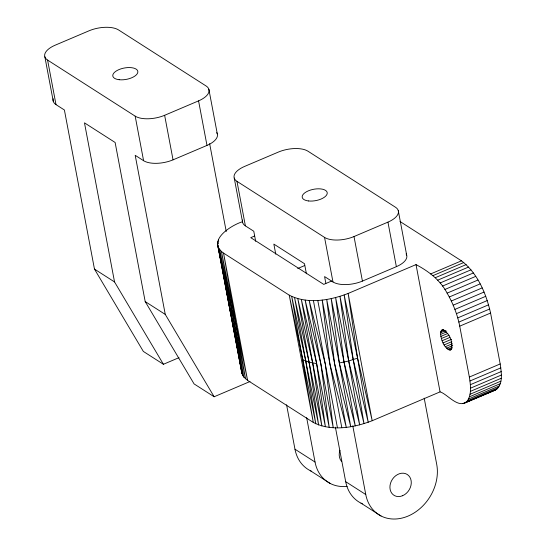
<?xml version="1.0" encoding="UTF-8"?>
<svg xmlns="http://www.w3.org/2000/svg" width="546" height="546" viewBox="0 0 546 546"><rect width="100%" height="100%" fill="white"/><g stroke="black" fill="none" stroke-linecap="round" stroke-linejoin="round"><path stroke-width="0.82" d="M440.554 334.445L440.84 331.354L442.13 329.845C449.303 331.756 453.972 343.161 450.853 349.788L449.993 350.088C443.837 348.02 441.509 340.308 440.554 334.445L446.724 331.825M416.018 264.605L440.069 391.878C447.454 393.973 458.961 410.046 467.465 400.798C471.901 393.762 470.55 384.841 469.348 377.061L459.725 326.153C457.439 314.537 453.037 303.378 447.119 293.141C440.383 280.262 428.685 271.239 416.018 264.605L348.15 293.448C329.764 300.471 307.514 304.477 289.237 295.161L223.553 253.105C206.217 240.752 231.163 225.184 242.574 221.696M464.646 403.119L495.495 390.008C503.685 384.364 501.303 372.372 500.197 363.95L490.574 313.042C486.158 293.571 477.723 273.3 461.466 260.838L399.993 221.485M47.591 60.08L135.176 116.155A21.942 9.958 -10.7 0 0 164.633 115.295L198.567 100.874A21.942 9.958 -10.7 0 0 206.129 86.002L118.543 29.928A21.942 9.958 -10.7 0 0 89.087 30.781L55.153 45.202A21.942 9.958 -10.7 0 0 47.591 60.08L56.006 104.627L64.401 109.999L94.465 269.089L143.345 351.433L163.418 364.284L179.013 357.657M250.013 381.517L214.141 396.758L165.261 314.414L135.196 155.323L143.591 160.701A21.942 9.958 -10.7 0 0 173.048 159.841L206.982 145.42A21.942 9.958 -10.7 0 0 216.714 132.63M254.648 236.002L250.75 237.66L323.737 284.391L331.531 281.074M236.971 181.333L324.556 237.408A21.942 9.958 -10.7 0 0 354.013 236.548L387.947 222.126A21.942 9.958 -10.7 0 0 395.509 207.255L307.93 151.181A21.942 9.958 -10.7 0 0 278.467 152.034L244.533 166.455A21.942 9.958 -10.7 0 0 236.971 181.333L245.393 225.873L253.781 231.251L255.685 241.312M297.72 268.523L304.729 265.54M325.846 283.285L324.577 276.576L332.971 281.954A21.942 9.958 -10.7 0 0 362.428 281.094L396.362 266.673A21.942 9.958 -10.7 0 0 406.101 253.883M430.617 273.949L461.466 260.838M432.944 275.628L463.793 262.517M435.326 277.702L466.175 264.592M437.735 280.153L468.584 267.042M440.144 282.951L470.993 269.84M442.533 286.077L473.382 272.966M444.867 289.482L475.716 276.372M447.119 293.141L477.968 280.03M449.276 297.004L480.125 283.893M451.303 301.03L482.152 287.919M453.187 305.18L484.036 292.069M454.9 309.411L485.749 296.301M456.429 313.663L487.278 300.553M457.746 317.909L488.595 304.798M458.852 322.085L489.701 308.975M441.373 330.378L443.686 329.395M440.84 331.354L443.925 330.043M440.567 332.732L445.966 330.439M459.725 326.153L490.574 313.042M440.82 336.418L447.761 333.47M441.332 338.554L449.044 335.278M442.083 340.752L449.795 337.476M443.024 342.908L451.508 339.305M444.123 344.929L451.835 341.653M445.318 346.717L452.259 343.768M446.567 348.184L452.736 345.563M447.795 349.263L452.422 347.297M448.955 349.911L452.04 348.601M449.993 350.088L451.535 349.433M469.348 377.061L500.197 363.95M440.069 391.878L372.201 420.72C353.808 427.743 331.565 431.75 313.288 422.433L247.597 380.378L243.857 377.122L242.642 375.279L241.892 373.314L217.561 243.987L221.348 263.158M469.983 380.972L500.832 367.861M470.365 384.691L501.214 371.58M470.502 388.172L501.351 375.061M470.386 391.38L501.235 378.269M470.017 394.273L500.866 381.163M469.403 396.826L500.252 383.715M468.55 399.01L499.399 385.899M467.465 400.798L498.314 387.687M466.154 402.17L497.003 389.059M462.947 403.624L495.495 390.008M357.575 358.135L368.209 422.29L353.228 359.664L339.974 296.41L348.703 360.988L359.691 424.897L344.048 362.1L331.204 298.635L339.325 362.981L355.248 425.907L344.048 362.1L335.64 297.625L348.703 360.988L364.025 423.682L353.228 359.664L344.164 295.017L357.575 358.135L372.201 420.72L348.15 293.448L357.575 358.135L348.703 360.988L339.325 362.981L326.706 299.433L334.589 363.616L346.26 427.293L329.9 364.005L317.758 300.375M337.442 427.771L325.307 364.141L309.179 300.396L320.877 364.018L329.19 427.334L316.653 363.636L309.05 362.141L302.859 359.725L289.237 295.161L313.288 422.433L291.728 296.539L305.753 361.043L318.646 425.006L309.05 362.141L297.816 298.723L312.694 363.015L325.389 426.774L316.653 363.636L305.146 300.061L320.877 364.018L333.224 427.668L325.307 364.141L313.397 300.505M94.465 269.089L114.537 281.941L163.418 364.284M114.537 281.941L84.473 122.85L115.124 142.479L145.188 301.563L165.261 314.414M214.141 396.758L194.076 383.906L145.188 301.563M286.575 404.777L294.97 449.201L315.035 462.053A41.796 33.552 -57.4 0 0 347.16 486.336M335.394 427.19L345.693 481.681L365.765 494.533A41.796 33.552 -57.4 0 0 408.155 516.045A41.796 33.552 -57.4 0 0 436.718 464.38L424.201 398.15M310.244 470.659L330.316 483.51M360.974 503.139L381.04 515.99M234.152 315.738L221.464 251.556L243.857 377.122L230.862 312.087L219.806 249.85L245.516 378.828L223.553 253.105L247.597 380.378L234.152 315.738L232.268 313.991L229.975 310.046L218.598 248.007L242.642 375.279L229.6 307.903M316.653 363.636L301.344 299.501L312.694 363.015L321.86 425.996L309.05 362.141L294.601 297.734L305.753 361.043L315.779 423.812L302.859 359.725M221.676 264.824L222.502 268.994M223.321 273.164L224.147 277.327M217.847 246.041L241.892 373.314M398.252 210.538L406.668 255.084M387.947 222.126L396.362 266.673M354.013 236.548L362.428 281.094M324.556 237.408L332.971 281.954M352.777 425.791L365.765 494.533M306.408 273.785L304.511 263.725L273.853 244.103L275.757 254.163M306.64 417.629L315.035 462.053M234.234 178.044L242.649 222.591M208.865 89.285L217.288 133.831M209.63 143.591L226.242 231.511M198.567 100.874L206.982 145.42M218.407 239.687L218.721 241.359M164.633 115.295L173.048 159.841M135.176 116.155L143.591 160.701M44.854 56.791L53.269 101.338M341.803 427.648L329.9 364.005L322.208 300.02L334.589 363.616L350.757 426.706L339.325 362.981M235.299 336.391L235.599 338.049M235.899 339.708L236.65 343.864M236.95 345.522L239.36 358.804M239.66 360.469L241.612 371.26M56.006 104.627A21.942 9.958 -10.7 0 1 53.221 98.73M245.393 225.873A21.942 9.958 -10.7 0 1 242.601 219.983M311.684 471.341A41.796 33.552 -57.4 0 1 294.97 449.201M362.414 503.815A41.796 33.552 -57.4 0 1 345.693 481.681M341.468 461.302A12.353 9.924 -57.4 0 1 339.96 450.273M218.093 243.523L217.752 241.864L218.059 243.516M119.158 79.716A12.722 5.774 -10.7 0 0 137.858 71.765A12.722 5.774 -10.7 0 0 118.932 69.608A12.722 5.774 -10.7 0 0 119.158 79.716M308.545 200.962A12.722 5.774 -10.7 0 0 327.245 193.018A12.722 5.774 -10.7 0 0 308.313 190.861A12.722 5.774 -10.7 0 0 308.545 200.962M402.641 495.7A12.353 9.924 -57.4 0 0 408.661 475.614A12.353 9.924 -57.4 0 0 390.492 483.333A12.353 9.924 -57.4 0 0 402.641 495.7"/></g></svg>
